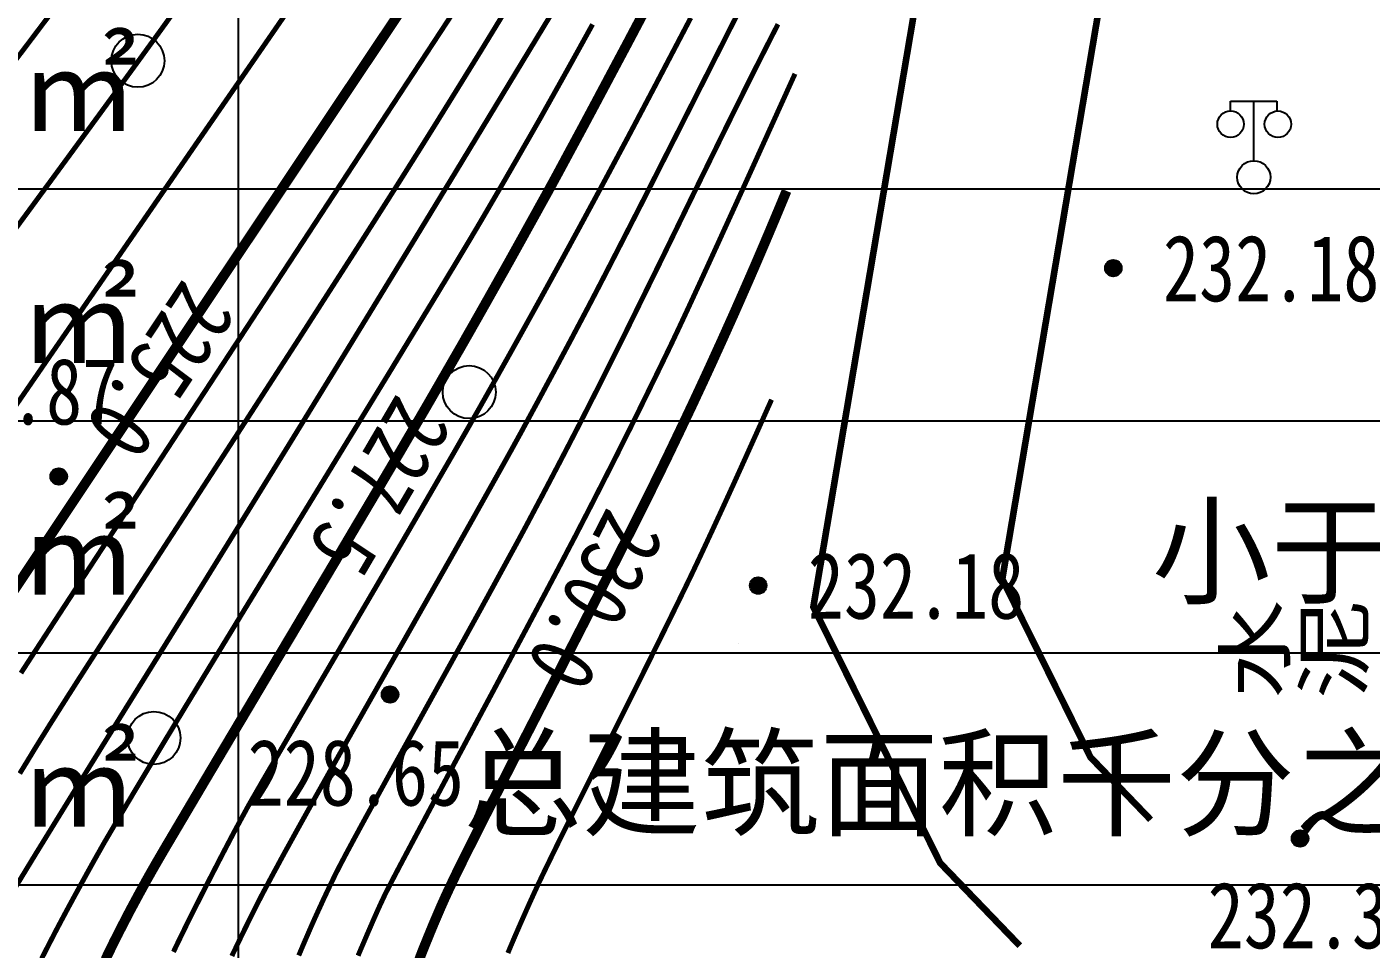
# Model space of a CAD drawing. Extents: x 36524600 to 36525730, y 2746759 to 2747713.
# Drawn here: x 36525105.82 to 36525126.11, y 2747322.76 to 2747336.67 of the extents above; entities that cross this region are included whole.
import ezdxf
from ezdxf.enums import TextEntityAlignment as Align

# ---------------------------------------------------------------- set-up
doc = ezdxf.new("R2010")
doc.units = 0
doc.header["$LTSCALE"] = 1000
doc.header["$MEASUREMENT"] = 0
doc.linetypes.add('X3', pattern=[5, 4, -1])
for name, color, linetype in [('DGX', 251, 'Continuous'), ('DLDW', 11, 'Continuous'), ('DLSS', 4, 'Continuous'), ('DMTZ', 3, 'Continuous'), ('GCD', 252, 'Continuous'), ('JMD', 6, 'Continuous'), ('PP-DX-PT', 251, 'Continuous'), ('PUB_TAB', 7, 'Continuous'), ('ZBTZ', 3, 'Continuous')]:
    doc.layers.add(name, color=color, linetype=linetype)
doc.styles.add('正等线体', font='宋体.shx', dxfattribs={"bigfont": '@@gbcbig.shx'})
doc.styles.add('细等线体', font='g13f12w.shx', dxfattribs={"width": 0.8, "bigfont": '@@gbcbig.shx'})
doc.styles.add('黑体', font='simhei.ttf')
doc.linetypes.add('10421', pattern='A,2,[150,AAA.SHX,S=0.5,R=0,X=0,Y=0.5],1e-11', length=2)
doc.linetypes.add('1161', pattern='A,0,[149,AAA.SHX,S=0.15,R=0,X=0,Y=0],-1.6', length=1.6)

# ---------------------------------------------------------------- blocks, each defined once
blk = doc.blocks.new('gc326')
blk.add_circle((0, 0), 0.8)
blk = doc.blocks.new('gc097')
for p, q in [((-0.7, 2.001), (-0.7, 2.301)), ((-0.7, 2.301), (0.7, 2.299)), ((0, 0.5), (0, 2.3)), ((0.7, 2.299), (0.7, 1.999))]:
    blk.add_line(p, q)
for centre, radius in [((-0.7, 1.601), 0.4), ((0.727, 1.6), 0.4), ((0, 0), 0.5)]:
    blk.add_circle(centre, radius)
blk = doc.blocks.new('gc200')
h = blk.add_hatch(color=256)
edge = h.paths.add_edge_path()
edge.add_arc((0, 0), 0.25, 0, 360)
blk.add_circle((0, 0), 0.25)
blk = doc.blocks.new('dxt')
at = {"layer": 'DGX', "color": 253, "linetype": 'Continuous', "flags": 128}
for points, const_width in [([(36525106.292, 2747337.024), (36525105.885, 2747336.485), (36525105.423, 2747335.874)], 0.075), ([(36525105.481, 2747333.4), (36525105.896, 2747333.965), (36525106.278, 2747334.485), (36525106.626, 2747334.96), (36525106.941, 2747335.39), (36525107.223, 2747335.776), (36525107.471, 2747336.116), (36525107.685, 2747336.411), (36525107.867, 2747336.662), (36525108.031, 2747336.89)], 0.075), ([(36525111.703, 2747337.277), (36525111.15, 2747336.45), (36525110.493, 2747335.468), (36525109.733, 2747334.329), (36525108.868, 2747333.035), (36525107.998, 2747331.733), (36525107.222, 2747330.569), (36525106.539, 2747329.545), (36525105.949, 2747328.659), (36525105.453, 2747327.912)], 0.15), ([(36525109.86, 2747337.064), (36525108.732, 2747335.429), (36525107.456, 2747333.578), (36525106.185, 2747331.734), (36525105.074, 2747330.12)], 0.075), ([(36525112.635, 2747337.472), (36525111.731, 2747336.094), (36525110.698, 2747334.519), (36525109.661, 2747332.937), (36525108.743, 2747331.535), (36525107.944, 2747330.315), (36525107.263, 2747329.275), (36525106.701, 2747328.416), (36525106.258, 2747327.737), (36525105.934, 2747327.24), (36525105.729, 2747326.923)], 0.075), ([(36525113.114, 2747337.038), (36525112.894, 2747336.677), (36525112.671, 2747336.312), (36525112.443, 2747335.943), (36525112.212, 2747335.57), (36525111.978, 2747335.193), (36525111.724, 2747334.787), (36525111.436, 2747334.33), (36525111.113, 2747333.822), (36525110.756, 2747333.262), (36525110.363, 2747332.651), (36525109.937, 2747331.987), (36525109.475, 2747331.273), (36525108.98, 2747330.507), (36525108.494, 2747329.757), (36525108.064, 2747329.094), (36525107.689, 2747328.515), (36525107.37, 2747328.022), (36525107.106, 2747327.615), (36525106.898, 2747327.292), (36525106.745, 2747327.056), (36525106.648, 2747326.904), (36525106.578, 2747326.796), (36525106.509, 2747326.687), (36525106.439, 2747326.578), (36525106.37, 2747326.469), (36525106.301, 2747326.36), (36525106.232, 2747326.251), (36525106.163, 2747326.142), (36525106.095, 2747326.032), (36525106.019, 2747325.911), (36525105.93, 2747325.767), (36525105.828, 2747325.599), (36525105.711, 2747325.408)], 0.075), ([(36525105.438, 2747323.35), (36525105.94, 2747324.175), (36525106.515, 2747325.109), (36525107.162, 2747326.152), (36525107.84, 2747327.243), (36525108.507, 2747328.318), (36525109.163, 2747329.379), (36525109.808, 2747330.425), (36525110.442, 2747331.457), (36525111.064, 2747332.474), (36525111.676, 2747333.476), (36525112.277, 2747334.464), (36525112.85, 2747335.409), (36525113.381, 2747336.285), (36525113.87, 2747337.092)], 0.075), ([(36525114.356, 2747336.711), (36525114.155, 2747336.347), (36525113.974, 2747336.021), (36525113.813, 2747335.733), (36525113.672, 2747335.482), (36525113.552, 2747335.268), (36525113.441, 2747335.074), (36525113.329, 2747334.879), (36525113.218, 2747334.685), (36525113.106, 2747334.491), (36525112.994, 2747334.297), (36525112.881, 2747334.104), (36525112.768, 2747333.91), (36525112.655, 2747333.717), (36525112.511, 2747333.474), (36525112.304, 2747333.129), (36525112.035, 2747332.684), (36525111.703, 2747332.138), (36525111.31, 2747331.492), (36525110.853, 2747330.744), (36525110.335, 2747329.896), (36525109.755, 2747328.947), (36525109.174, 2747327.997), (36525108.655, 2747327.146), (36525108.198, 2747326.393), (36525107.803, 2747325.739), (36525107.47, 2747325.184), (36525107.199, 2747324.727), (36525106.989, 2747324.37), (36525106.842, 2747324.11), (36525106.729, 2747323.907), (36525106.624, 2747323.716), (36525106.526, 2747323.537), (36525106.436, 2747323.371), (36525106.354, 2747323.218), (36525106.279, 2747323.077), (36525106.212, 2747322.948), (36525106.152, 2747322.832), (36525106.096, 2747322.723), (36525106.041, 2747322.614)], 0.075), ([(36525115.186, 2747337), (36525114.896, 2747336.451), (36525114.63, 2747335.952), (36525114.39, 2747335.501), (36525114.175, 2747335.099), (36525113.984, 2747334.745), (36525113.82, 2747334.44), (36525113.68, 2747334.184), (36525113.552, 2747333.953), (36525113.424, 2747333.722), (36525113.296, 2747333.491), (36525113.168, 2747333.26), (36525113.039, 2747333.029), (36525112.909, 2747332.799), (36525112.779, 2747332.568), (36525112.649, 2747332.338), (36525112.519, 2747332.109), (36525112.388, 2747331.879), (36525112.256, 2747331.65), (36525112.124, 2747331.421), (36525111.992, 2747331.192), (36525111.86, 2747330.963), (36525111.727, 2747330.735), (36525111.593, 2747330.507), (36525111.444, 2747330.252), (36525111.262, 2747329.943), (36525111.048, 2747329.581), (36525110.801, 2747329.165), (36525110.523, 2747328.695), (36525110.212, 2747328.172), (36525109.87, 2747327.595), (36525109.494, 2747326.964), (36525109.125, 2747326.342), (36525108.797, 2747325.791), (36525108.512, 2747325.311), (36525108.27, 2747324.902), (36525108.07, 2747324.564), (36525107.912, 2747324.297), (36525107.797, 2747324.1), (36525107.725, 2747323.975), (36525107.674, 2747323.885), (36525107.623, 2747323.795), (36525107.573, 2747323.704), (36525107.523, 2747323.613), (36525107.474, 2747323.522), (36525107.425, 2747323.431), (36525107.376, 2747323.34), (36525107.328, 2747323.248), (36525107.281, 2747323.156), (36525107.233, 2747323.064), (36525107.187, 2747322.972), (36525107.14, 2747322.88), (36525107.094, 2747322.787), (36525107.049, 2747322.694), (36525107.004, 2747322.601)], 0.15), ([(36525115.838, 2747336.81), (36525115.646, 2747336.444), (36525115.468, 2747336.105), (36525115.305, 2747335.794), (36525115.155, 2747335.51), (36525115.013, 2747335.241), (36525114.87, 2747334.971), (36525114.726, 2747334.702), (36525114.582, 2747334.433), (36525114.437, 2747334.164), (36525114.292, 2747333.895), (36525114.147, 2747333.627), (36525114.001, 2747333.359), (36525113.855, 2747333.091), (36525113.708, 2747332.823), (36525113.561, 2747332.556), (36525113.413, 2747332.289), (36525113.265, 2747332.022), (36525113.116, 2747331.755), (36525112.967, 2747331.489), (36525112.818, 2747331.223), (36525112.656, 2747330.936), (36525112.469, 2747330.608), (36525112.257, 2747330.238), (36525112.019, 2747329.827), (36525111.757, 2747329.374), (36525111.47, 2747328.88), (36525111.158, 2747328.345), (36525110.82, 2747327.768), (36525110.489, 2747327.201), (36525110.194, 2747326.697), (36525109.937, 2747326.256), (36525109.716, 2747325.877), (36525109.532, 2747325.561), (36525109.384, 2747325.308), (36525109.274, 2747325.117), (36525109.2, 2747324.989), (36525109.142, 2747324.886), (36525109.079, 2747324.77), (36525109.009, 2747324.641), (36525108.933, 2747324.5), (36525108.852, 2747324.346), (36525108.765, 2747324.18), (36525108.672, 2747324), (36525108.573, 2747323.808), (36525108.475, 2747323.616), (36525108.384, 2747323.436), (36525108.3, 2747323.268), (36525108.222, 2747323.112), (36525108.152, 2747322.968), (36525108.088, 2747322.837), (36525108.031, 2747322.717)], 0.075), ([(36525116.652, 2747337.079), (36525116.432, 2747336.646), (36525116.185, 2747336.158), (36525115.91, 2747335.614), (36525115.631, 2747335.063), (36525115.373, 2747334.555), (36525115.137, 2747334.089), (36525114.921, 2747333.667), (36525114.726, 2747333.287), (36525114.552, 2747332.949), (36525114.399, 2747332.654), (36525114.267, 2747332.402), (36525114.145, 2747332.172), (36525114.023, 2747331.941), (36525113.9, 2747331.711), (36525113.777, 2747331.481), (36525113.653, 2747331.251), (36525113.53, 2747331.022), (36525113.405, 2747330.792), (36525113.281, 2747330.563), (36525113.139, 2747330.305), (36525112.963, 2747329.989), (36525112.753, 2747329.614), (36525112.51, 2747329.181), (36525112.233, 2747328.689), (36525111.921, 2747328.139), (36525111.576, 2747327.531), (36525111.197, 2747326.865), (36525110.82, 2747326.201), (36525110.482, 2747325.602), (36525110.182, 2747325.068), (36525109.921, 2747324.598), (36525109.697, 2747324.193), (36525109.513, 2747323.853), (36525109.366, 2747323.577), (36525109.258, 2747323.366), (36525109.173, 2747323.194), (36525109.096, 2747323.037), (36525109.027, 2747322.895), (36525108.966, 2747322.767), (36525108.912, 2747322.655)], 0.075), ([(36525117.154, 2747336.713), (36525117.069, 2747336.547), (36525116.984, 2747336.381), (36525116.9, 2747336.214), (36525116.815, 2747336.048), (36525116.723, 2747335.864), (36525116.614, 2747335.645), (36525116.488, 2747335.391), (36525116.345, 2747335.102), (36525116.186, 2747334.778), (36525116.01, 2747334.42), (36525115.817, 2747334.026), (36525115.608, 2747333.597), (36525115.398, 2747333.166), (36525115.201, 2747332.766), (36525115.019, 2747332.396), (36525114.852, 2747332.056), (36525114.698, 2747331.747), (36525114.559, 2747331.468), (36525114.434, 2747331.22), (36525114.323, 2747331.002), (36525114.22, 2747330.799), (36525114.116, 2747330.597), (36525114.011, 2747330.394), (36525113.906, 2747330.192), (36525113.801, 2747329.991), (36525113.695, 2747329.789), (36525113.589, 2747329.588), (36525113.482, 2747329.387), (36525113.364, 2747329.164), (36525113.221, 2747328.899), (36525113.053, 2747328.592), (36525112.862, 2747328.242), (36525112.647, 2747327.85), (36525112.407, 2747327.415), (36525112.143, 2747326.938), (36525111.855, 2747326.418), (36525111.571, 2747325.905), (36525111.319, 2747325.448), (36525111.099, 2747325.047), (36525110.91, 2747324.703), (36525110.753, 2747324.414), (36525110.628, 2747324.181), (36525110.535, 2747324.004), (36525110.474, 2747323.884), (36525110.429, 2747323.791), (36525110.384, 2747323.698), (36525110.34, 2747323.605), (36525110.296, 2747323.512), (36525110.253, 2747323.418), (36525110.21, 2747323.324), (36525110.167, 2747323.23), (36525110.125, 2747323.136), (36525110.084, 2747323.042), (36525110.043, 2747322.947), (36525110.002, 2747322.853), (36525109.962, 2747322.758), (36525109.922, 2747322.663)], 0.075), ([(36525117.411, 2747335.965), (36525117.057, 2747335.184), (36525116.738, 2747334.48), (36525116.452, 2747333.852), (36525116.2, 2747333.3), (36525115.982, 2747332.825), (36525115.798, 2747332.427), (36525115.648, 2747332.106), (36525115.532, 2747331.861), (36525115.432, 2747331.654), (36525115.332, 2747331.448), (36525115.231, 2747331.242), (36525115.13, 2747331.036), (36525115.029, 2747330.83), (36525114.927, 2747330.624), (36525114.824, 2747330.419), (36525114.722, 2747330.214), (36525114.618, 2747330.009), (36525114.514, 2747329.805), (36525114.41, 2747329.601), (36525114.305, 2747329.396), (36525114.2, 2747329.193), (36525114.095, 2747328.989), (36525113.988, 2747328.786), (36525113.882, 2747328.583), (36525113.765, 2747328.361), (36525113.629, 2747328.104), (36525113.472, 2747327.809), (36525113.296, 2747327.478), (36525113.1, 2747327.111), (36525112.885, 2747326.707), (36525112.649, 2747326.267), (36525112.394, 2747325.79), (36525112.143, 2747325.322), (36525111.923, 2747324.909), (36525111.732, 2747324.55), (36525111.57, 2747324.246), (36525111.438, 2747323.997), (36525111.336, 2747323.802), (36525111.264, 2747323.662), (36525111.221, 2747323.577), (36525111.192, 2747323.515), (36525111.159, 2747323.445), (36525111.124, 2747323.368), (36525111.086, 2747323.283), (36525111.045, 2747323.191), (36525111.002, 2747323.091), (36525110.955, 2747322.983), (36525110.906, 2747322.868), (36525110.858, 2747322.757), (36525110.817, 2747322.66)], 0.075), ([(36525117.283, 2747334.198), (36525117.193, 2747333.981), (36525117.103, 2747333.766), (36525117.014, 2747333.554), (36525116.925, 2747333.345), (36525116.837, 2747333.139), (36525116.749, 2747332.936), (36525116.661, 2747332.735), (36525116.574, 2747332.537), (36525116.487, 2747332.34), (36525116.399, 2747332.144), (36525116.311, 2747331.948), (36525116.222, 2747331.753), (36525116.133, 2747331.557), (36525116.043, 2747331.362), (36525115.952, 2747331.167), (36525115.861, 2747330.972), (36525115.769, 2747330.778), (36525115.677, 2747330.584), (36525115.584, 2747330.39), (36525115.491, 2747330.196), (36525115.397, 2747330.003), (36525115.302, 2747329.81), (36525115.207, 2747329.617), (36525115.111, 2747329.425), (36525115.004, 2747329.21), (36525114.873, 2747328.951), (36525114.719, 2747328.646), (36525114.541, 2747328.298), (36525114.34, 2747327.904), (36525114.116, 2747327.466), (36525113.869, 2747326.983), (36525113.598, 2747326.455), (36525113.329, 2747325.932), (36525113.089, 2747325.463), (36525112.878, 2747325.048), (36525112.694, 2747324.686), (36525112.539, 2747324.379), (36525112.412, 2747324.126), (36525112.314, 2747323.927), (36525112.244, 2747323.782), (36525112.188, 2747323.663), (36525112.131, 2747323.54), (36525112.075, 2747323.415), (36525112.019, 2747323.286), (36525111.963, 2747323.155), (36525111.907, 2747323.02), (36525111.851, 2747322.883), (36525111.794, 2747322.742), (36525111.74, 2747322.603)], 0.15), ([(36525117.057, 2747331.049), (36525116.856, 2747330.599), (36525116.665, 2747330.175), (36525116.485, 2747329.777), (36525116.315, 2747329.406), (36525116.156, 2747329.062), (36525116.008, 2747328.744), (36525115.87, 2747328.452), (36525115.742, 2747328.187), (36525115.615, 2747327.927), (36525115.479, 2747327.65), (36525115.334, 2747327.356), (36525115.18, 2747327.045), (36525115.017, 2747326.718), (36525114.845, 2747326.373), (36525114.664, 2747326.012), (36525114.474, 2747325.635), (36525114.288, 2747325.265), (36525114.119, 2747324.927), (36525113.967, 2747324.623), (36525113.832, 2747324.351), (36525113.715, 2747324.111), (36525113.615, 2747323.905), (36525113.532, 2747323.73), (36525113.467, 2747323.589), (36525113.411, 2747323.466), (36525113.359, 2747323.35), (36525113.31, 2747323.239), (36525113.264, 2747323.135), (36525113.221, 2747323.036), (36525113.181, 2747322.944), (36525113.144, 2747322.857), (36525113.11, 2747322.777), (36525113.078, 2747322.7)], 0.075)]:
    blk.add_lwpolyline(points, dxfattribs=dict(at, const_width=const_width))
at = {"layer": 'DLSS', "color": 253, "linetype": 'X3', "elevation": 221.141, "flags": 128}
blk.add_lwpolyline([(36525153.203, 2747356.44, 0.1, 0.1, 0), (36525144.043, 2747356.468, 0.1, 0.1, 0), (36525138.71, 2747355.888, 0.1, 0.1, 0), (36525130.187, 2747350.258, 0.1, 0.1, 0), (36525121.683, 2747341.954, 0.1, 0.1, 0), (36525119.44, 2747338.257, 0.1, 0.1, 0), (36525117.688, 2747327.923, 0.1, 0.1, 0), (36525119.602, 2747324.058, 0.1, 0.1, 0), (36525120.803, 2747322.81, 0.1, 0.1, 0)], format="xyseb", dxfattribs=at)
at = {"layer": 'DLSS', "color": 253, "linetype": 'Continuous', "elevation": 221.141, "flags": 128}
blk.add_lwpolyline([(36525150.977, 2747353.402, 0.1, 0.1, 0), (36525144.187, 2747353.727, 0.1, 0.1, 0), (36525139.856, 2747352.382, 0.1, 0.1, 0), (36525131.886, 2747348.096, 0.1, 0.1, 0), (36525123.809, 2747340.596, 0.1, 0.1, 0), (36525122.067, 2747337.356, 0.1, 0.1, 0), (36525120.539, 2747328.342, 0.1, 0.1, 0), (36525121.87, 2747325.654, 0.1, 0.1, 0), (36525122.778, 2747324.711, 0.1, 0.1, 0)], format="xyseb", dxfattribs=at)
at = {"layer": 'DMTZ', "color": 253, "linetype": '10421', "elevation": 240.77, "flags": 128}
blk.add_lwpolyline([(36525116.855, 2747328.244, 0.00000224, 0.00000224, 0), (36525117.472, 2747336.82, 0.00000224, 0.00000224, 0), (36525125.095, 2747346.404, 0.00000224, 0.00000224, 0), (36525134.477, 2747356.397, 0.00000223, 0.00000223, 0), (36525145.539, 2747362.864, 0.00000223, 0.00000223, 0)], format="xyseb", dxfattribs=at)
at = {"layer": 'DMTZ', "color": 253, "linetype": '10421', "flags": 128}
for points, const_width, elevation in [([(36525121.239, 2747332.47), (36525123.231, 2747336.369), (36525125.083, 2747339.423), (36525127.529, 2747342.293), (36525129.466, 2747344.049), (36525132.064, 2747345.83), (36525134.538, 2747347.313), (36525135.786, 2747348.177), (36525137.569, 2747349.499), (36525140.542, 2747351.179), (36525142.197, 2747351.832), (36525143.822, 2747352.166), (36525144.616, 2747352.173), (36525145.79, 2747351.84), (36525148.091, 2747350.602), (36525150.25, 2747348.344), (36525154.221, 2747342.48), (36525158.121, 2747334.034), (36525162.864, 2747326.62), (36525163.936, 2747325.789), (36525165.373, 2747325.484), (36525166.651, 2747325.78), (36525168.106, 2747326.533), (36525169.158, 2747327.067), (36525170.094, 2747326.786), (36525170.446, 2747326.128), (36525170.748, 2747323.446), (36525170.898, 2747313.486), (36525169.933, 2747307.853), (36525168.627, 2747304.379), (36525167.835, 2747302.272)], 0.00000222, 219.93), ([(36525122.215, 2747333.033), (36525125.236, 2747336.12), (36525127.349, 2747337.386), (36525129.267, 2747337.998), (36525131.872, 2747337.501), (36525135.191, 2747336.291), (36525138.428, 2747335.145), (36525141.864, 2747328.753), (36525145.462, 2747321.313), (36525145.721, 2747317.852), (36525144.945, 2747312.877), (36525142.502, 2747307.602), (36525138.112, 2747303.202), (36525133.993, 2747301.591), (36525130.036, 2747302.022), (36525125.263, 2747305.026), (36525120.886, 2747311.18), (36525115.177, 2747316.366), (36525113.967, 2747318.345), (36525113.796, 2747321.191), (36525115.885, 2747325.386), (36525116.855, 2747328.244)], 0.00000223, 232.088)]:
    blk.add_lwpolyline(points, dxfattribs=dict(at, const_width=const_width, elevation=elevation))
at = {"layer": 'PP-DX-PT', "color": 253, "linetype": 'Continuous'}
for p in [(36525122.215, 2747333.033, 232.18), (36525106.3, 2747329.89, 224.87), (36525116.855, 2747328.244, 232.18), (36525111.3, 2747326.6, 228.65), (36525125.033, 2747324.427, 232.31)]:
    blk.add_point(p, dxfattribs=at)
at = {"layer": 'PP-DX-PT', "color": 253}
for p in [(36525122.215, 2747333.033, 232.177), (36525106.3, 2747329.89, 224.866), (36525116.855, 2747328.244, 232.177), (36525111.3, 2747326.6, 228.651), (36525125.033, 2747324.427, 232.307)]:
    blk.add_point(p, dxfattribs=at)
at = {"layer": 'ZBTZ', "color": 253, "linetype": '1161', "elevation": 232.459, "flags": 128}
blk.add_lwpolyline([(36525116.855, 2747328.244, 0.00000223, 0.00000223, 0), (36525116.337, 2747318.832, 0.00000223, 0.00000223, 0), (36525123.845, 2747315.108, 0.00000223, 0.00000223, 0), (36525125.629, 2747311.027, 0.00000225, 0.00000225, 0)], format="xyseb", dxfattribs=at)
at = {"layer": 'ZBTZ', "color": 253, "linetype": '1161', "const_width": 0.00000225, "elevation": 221.141, "flags": 128}
blk.add_lwpolyline([(36525120.803, 2747322.81), (36525122.778, 2747324.711)], dxfattribs=at)
at = {"layer": 'DLDW', "color": 253, "linetype": 'Continuous', "xscale": 0.5, "yscale": 0.5, "zscale": 0.5}
blk.add_blockref('gc097', (36525124.335, 2747334.404, 232.2), dxfattribs=at)
at = {"layer": 'GCD', "color": 253, "linetype": 'Continuous'}
ref = blk.add_blockref('gc200', (36525122.215, 2747333.033, 232.177), dxfattribs=dict(at, xscale=0.5, yscale=0.5, zscale=0.5))
ref.add_attrib('height', '232.18', dxfattribs={"linetype": 'Continuous', "height": 1, "style": '正等线体', "width": 0.8}).set_placement((36525122.965, 2747333.033, 232.177), align=Align.MIDDLE_LEFT)
ref = blk.add_blockref('gc200', (36525106.3, 2747329.89, 224.866), dxfattribs=dict(at, xscale=0.5, yscale=0.5, zscale=0.5))
ref.add_attrib('height', '224.87', dxfattribs={"linetype": 'Continuous', "height": 1, "style": '正等线体', "width": 0.8}).set_placement((36525103.932, 2747331.175, 224.866), align=Align.MIDDLE_LEFT)
ref = blk.add_blockref('gc200', (36525116.855, 2747328.244, 232.177), dxfattribs=dict(at, xscale=0.5, yscale=0.5, zscale=0.5))
ref.add_attrib('height', '232.18', dxfattribs={"linetype": 'Continuous', "height": 1, "style": '正等线体', "width": 0.8}).set_placement((36525117.605, 2747328.244, 232.177), align=Align.MIDDLE_LEFT)
ref = blk.add_blockref('gc200', (36525111.3, 2747326.6, 228.651), dxfattribs=dict(at, xscale=0.5, yscale=0.5, zscale=0.5))
ref.add_attrib('height', '228.65', dxfattribs={"linetype": 'Continuous', "height": 1, "style": '正等线体', "width": 0.8}).set_placement((36525109.151, 2747325.424, 228.651), align=Align.MIDDLE_LEFT)
ref = blk.add_blockref('gc200', (36525125.033, 2747324.427, 232.307), dxfattribs=dict(at, xscale=0.5, yscale=0.5, zscale=0.5))
ref.add_attrib('height', '232.31', dxfattribs={"linetype": 'Continuous', "height": 1, "style": '正等线体', "width": 0.8}).set_placement((36525123.639, 2747323.271, 232.307), align=Align.MIDDLE_LEFT)
at = {"layer": 'ZBTZ', "color": 253, "linetype": 'Continuous', "xscale": 0.5, "yscale": 0.5}
for p in [(36525107.494, 2747336.162, 225.583), (36525112.494, 2747331.162, 230.09), (36525107.737, 2747325.944, 228.431)]:
    blk.add_blockref('gc326', p, dxfattribs=at)
at = {"layer": 'DGX', "color": 253, "linetype": 'Continuous', "style": '正等线体', "width": 0.8}
for s, rotation, p in [('225.0', 236.2545, (36525107.835, 2747331.488, 225)), ('227.5', 239.6451, (36525111.144, 2747329.739, 227.5)), ('230.0', 242.8212, (36525114.4, 2747328.017, 230))]:
    blk.add_text(s, height=1, rotation=rotation, dxfattribs=at).set_placement(p, align=Align.MIDDLE)
at = {"layer": 'JMD', "color": 253, "linetype": 'Continuous', "style": '细等线体'}
blk.add_text('水泥', height=1.25, dxfattribs=at).set_placement((36525124.933, 2747327.29, 202.761), align=Align.MIDDLE)

msp = doc.modelspace()

# ---------------------------------------------------------------- linework, layer by layer
at = {"layer": 'PUB_TAB'}
for points in [[(36525109.009, 2747348.229), (36525109.009, 2747264.229)], [(36525074.009, 2747334.229), (36525146.767, 2747334.229)], [(36525074.009, 2747330.729), (36525146.767, 2747330.729)], [(36525074.009, 2747327.229), (36525146.767, 2747327.229)], [(36525074.009, 2747323.729), (36525146.767, 2747323.729)]]:
    msp.add_lwpolyline(points, dxfattribs=at)

# ---------------------------------------------------------------- block references
msp.add_blockref('dxt', (0, 0))

# ---------------------------------------------------------------- texts
at = {"layer": 'PUB_TAB', "style": '黑体'}
for s, height, p in [('㎡', 1.314, (36525105.708, 2747335.104)), ('㎡', 1.314, (36525105.708, 2747331.604)), ('㎡', 1.314, (36525105.708, 2747328.104)), ('小于等于10%', 1.3143, (36525122.797, 2747328.104)), ('㎡', 1.314, (36525105.708, 2747324.604)), ('总建筑面积千分之二，且不小于100平', 1.31435, (36525112.404, 2747324.604))]:
    msp.add_text(s, height=height, dxfattribs=at).set_placement(p)

doc.saveas('drawing.dxf')
